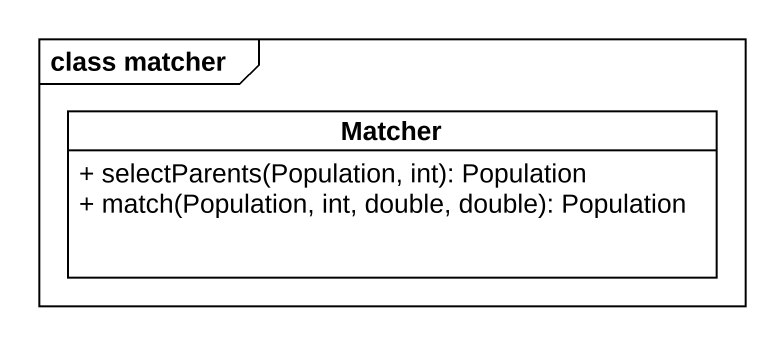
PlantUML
@startuml
mainframe class matcher
hide circle
hide empty members
skinparam classAttributeIconSize 0
class Matcher {
  + selectParents(Population, int): Population
  + match(Population, int, double, double): Population
}
@enduml
